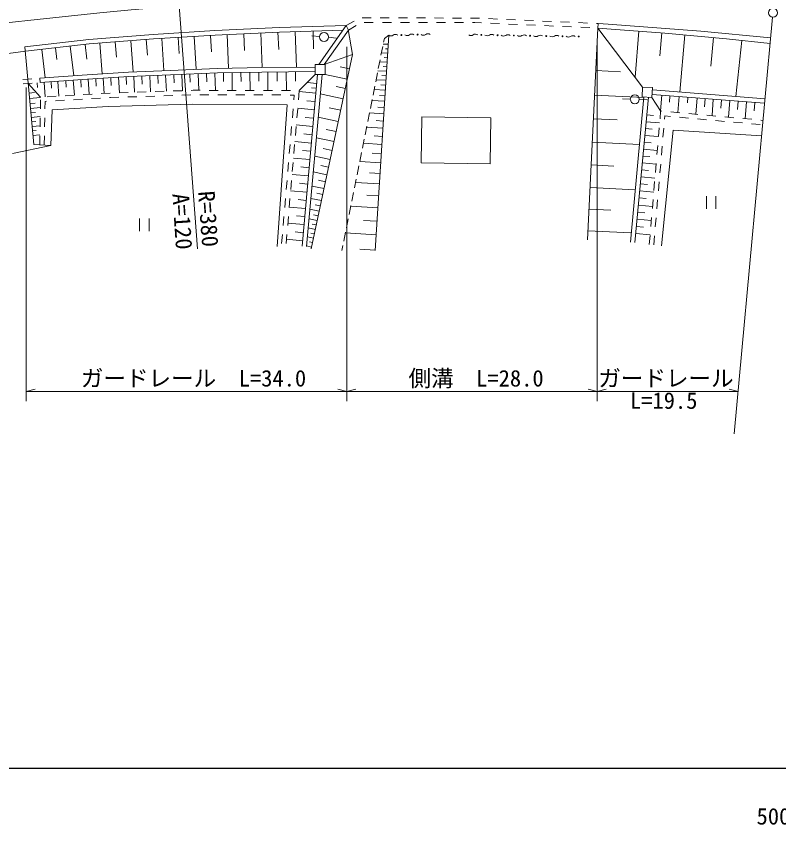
# Model space of a CAD drawing. Units: millimetres, scale not verified. Extents: x 40000 to 680000, y 20000 to 380000.
# Drawn here: x 482642 to 567196, y 198715 to 288369 of the extents above; entities that cross this region are included whole.
import ezdxf
from ezdxf.enums import TextEntityAlignment as Align

# ---------------------------------------------------------------- set-up
doc = ezdxf.new("R2010")
doc.units = ezdxf.units.MM
doc.header["$LTSCALE"] = 1000
doc.linetypes.add('LONG_DASHED_DOTTED', pattern=[15.25, 12, -1.5, 0.25, -1.5])
for name, color, linetype, lineweight in [('M-BGD', 7, 'Continuous', 13), ('M-BMK', 7, 'LONG_DASHED_DOTTED', 13), ('M-STR-HTXT', 7, 'Continuous', 13), ('M-TTL-BAND', 7, 'Continuous', 25)]:
    doc.layers.add(name, color=color, linetype=linetype, lineweight=lineweight)
doc.styles.add('ＭＳ ゴシック', font='')
doc.styles.get('ＭＳ ゴシック').set_extended_font_data('MS Gothic')

msp = doc.modelspace()

# ---------------------------------------------------------------- linework, layer by layer
at = {"layer": 'M-BGD'}
for p, q in [((519224, 287328), (520104, 287803)), ((521011, 288173), (522011, 288172)), ((523011, 288171), (524011, 288170)), ((525011, 288170), (526011, 288169)), ((527011, 288168), (528011, 288168)), ((529011, 288167), (530011, 288166)), ((531011, 288166), (532011, 288165)), ((533011, 288164), (533500, 288164)), ((533500, 288164), (534010, 288141)), ((535009, 288097), (536008, 288052)), ((537007, 288008), (538006, 287964)), ((539005, 287919), (540004, 287875)), ((541003, 287830), (542002, 287786)), ((516189, 283017), (519224, 287328)), ((519474, 286815), (520333, 287327)), ((521238, 287672), (522238, 287672)), ((523238, 287671), (524238, 287670)), ((525238, 287670), (526238, 287669)), ((527238, 287668), (528238, 287668)), ((529238, 287667), (530238, 287666)), ((531238, 287665), (532238, 287665)), ((533238, 287664), (533488, 287664)), ((533488, 287664), (534238, 287631)), ((535237, 287586), (536236, 287542)), ((537235, 287497), (538234, 287453)), ((539233, 287409), (540232, 287364)), ((541231, 287320), (542230, 287275)), ((543001, 287742), (544000, 287697)), ((543229, 287231), (544228, 287187)), ((544999, 287653), (545998, 287608)), ((545227, 287142), (546226, 287098)), ((545985, 263571), (547136, 287057)), ((546997, 287564), (547166, 287557)), ((547136, 287057), (547166, 287557)), ((552091, 280504), (547136, 287057)), ((548292, 287473), (547166, 287557)), ((500589, 286013), (500701, 284228)), ((502375, 286124), (502601, 282481)), ((504196, 286238), (504310, 284416)), ((506019, 286330), (506193, 282600)), ((507884, 286417), (507971, 284552)), ((509749, 286504), (509928, 282668)), ((511668, 286594), (511757, 284675)), ((513587, 286655), (513708, 282702)), ((516277, 286114), (515415, 286193)), ((515564, 286716), (515624, 284739)), ((516801, 283017), (519474, 286815)), ((518134, 285944), (517272, 286023)), ((522439, 262374), (523946, 286246)), ((523946, 286246), (523460, 285902)), ((551659, 286708), (551264, 281597)), ((554214, 286510), (554017, 283955)), ((556767, 286287), (556203, 279951)), ((559935, 286005), (559653, 282837)), ((490285, 285245), (490475, 283604)), ((491931, 285389), (492192, 281981)), ((493635, 285520), (493765, 283815)), ((495339, 285650), (495604, 282186)), ((497071, 285783), (497204, 284051)), ((498804, 285902), (499027, 282332)), ((523883, 285248), (523336, 285282)), ((523460, 285902), (523381, 285505)), ((563099, 285686), (562412, 279471)), ((483677, 284479), (477886, 283701)), ((485476, 284688), (485841, 281540)), ((486990, 284863), (487141, 283553)), ((488643, 285055), (489024, 281772)), ((523283, 285015), (523086, 284034)), ((523820, 284250), (523138, 284293)), ((523851, 284749), (523578, 284766)), ((519936, 284108), (516801, 283017)), ((522988, 283544), (522792, 282563)), ((523788, 283751), (523448, 283772)), ((519597, 282516), (518552, 282738)), ((523757, 283252), (522940, 283303)), ((523725, 282753), (523317, 282778)), ((493137, 281539), (493190, 280699)), ((493977, 281592), (494084, 279879)), ((494833, 281646), (494887, 280790)), ((495690, 281689), (495765, 279935)), ((496567, 281726), (496605, 280849)), ((497444, 281764), (497520, 279993)), ((498330, 281802), (498368, 280916)), ((499215, 281840), (499292, 280051)), ((500110, 281877), (500146, 280983)), ((501004, 281914), (501078, 280110)), ((501906, 281951), (501943, 281049)), ((502808, 281989), (502884, 280148)), ((503728, 282027), (503766, 281106)), ((504649, 282065), (504728, 280145)), ((505609, 282089), (505626, 281129)), ((506570, 282107), (506605, 280141)), ((507553, 282125), (507571, 281142)), ((508536, 282143), (508572, 280137)), ((509539, 282161), (509557, 281158)), ((510542, 282173), (510560, 280133)), ((511562, 282183), (511571, 281162)), ((512582, 282192), (512601, 280129)), ((513613, 282201), (513623, 281170)), ((515808, 281897), (514024, 280126)), ((514334, 262871), (516053, 281897)), ((514832, 262826), (516556, 281897)), ((519355, 281377), (516912, 281897)), ((522694, 282073), (522498, 281093)), ((523694, 282254), (522742, 282314)), ((523662, 281755), (523187, 281785)), ((546905, 282341), (549634, 282208)), ((483366, 281351), (484363, 281428)), ((483404, 280853), (484401, 280930)), ((485350, 279395), (483985, 280898)), ((484980, 280976), (485018, 280462)), ((485279, 281499), (485315, 281001)), ((485745, 281032), (485862, 279425)), ((486507, 281088), (486560, 280369)), ((487268, 281143), (487386, 279514)), ((488144, 281207), (488195, 280509)), ((488971, 281267), (489092, 279614)), ((489798, 281327), (489858, 280500)), ((490625, 281381), (490730, 279709)), ((491461, 281434), (491514, 280598)), ((492297, 281486), (492403, 279807)), ((515963, 280901), (514902, 280997)), ((523631, 281256), (522544, 281324)), ((523597, 280712), (523053, 280747)), ((483764, 245679), (483764, 280476)), ((484080, 279842), (484687, 279897)), ((490055, 279670), (491053, 279728)), ((492052, 279786), (493050, 279845)), ((494049, 279878), (495049, 279911)), ((496048, 279944), (497048, 279977)), ((498047, 280010), (499047, 280043)), ((500046, 280076), (501045, 280109)), ((502045, 280142), (502273, 280149)), ((502273, 280149), (503045, 280148)), ((504045, 280146), (505045, 280144)), ((506045, 280142), (507045, 280140)), ((508045, 280138), (509045, 280136)), ((510045, 280134), (511045, 280132)), ((512045, 280130), (513045, 280128)), ((514022, 280105), (513937, 279109)), ((515868, 279840), (514014, 280007)), ((515916, 280370), (515385, 280418)), ((518895, 279217), (516362, 279757)), ((519136, 280352), (518132, 280566)), ((522400, 280602), (522204, 279622)), ((523562, 280169), (522329, 280247)), ((553174, 280185), (565667, 279219)), ((484134, 279235), (485349, 279344)), ((485327, 278108), (485345, 279108)), ((485827, 278099), (485842, 278923)), ((485842, 278923), (486018, 278933)), ((486062, 279437), (487060, 279495)), ((487016, 278991), (488014, 279050)), ((488058, 279553), (489057, 279611)), ((489013, 279108), (490011, 279166)), ((491009, 279225), (492007, 279283)), ((493006, 279341), (493092, 279346)), ((493092, 279346), (494005, 279376)), ((495005, 279409), (496004, 279442)), ((497004, 279475), (498003, 279508)), ((499002, 279541), (500002, 279574)), ((501001, 279607), (502001, 279640)), ((503001, 279648), (504001, 279646)), ((505001, 279644), (506001, 279642)), ((507001, 279640), (508001, 279638)), ((509001, 279636), (510001, 279634)), ((511001, 279632), (512001, 279630)), ((513001, 279628), (513480, 279627)), ((513480, 279627), (513435, 279108)), ((515784, 278913), (514857, 278996)), ((522106, 279131), (521910, 278151)), ((523484, 278936), (522084, 279024)), ((523523, 279553), (522907, 279591)), ((546772, 279613), (552228, 279346)), ((550730, 279186), (549866, 279223)), ((550741, 263308), (552234, 279413)), ((551239, 263262), (552734, 279389)), ((552594, 279105), (551729, 279143)), ((553134, 279369), (554095, 277865)), ((553149, 279686), (565621, 278721)), ((554229, 279602), (554095, 277865)), ((555119, 279533), (555063, 278817)), ((556131, 279455), (555994, 277689)), ((557123, 279378), (557077, 278777)), ((558134, 279300), (557995, 277504)), ((559032, 279231), (558963, 278333)), ((559930, 279161), (559789, 277339)), ((560841, 279091), (560771, 278180)), ((561753, 279020), (561610, 277170)), ((562678, 278949), (562606, 278024)), ((563602, 278877), (563457, 277000)), ((484183, 278686), (484732, 278736)), ((484233, 278138), (485330, 278236)), ((513350, 278112), (513265, 277115)), ((513852, 278113), (513767, 277116)), ((515700, 277986), (513855, 278153)), ((518625, 277951), (517359, 278220)), ((523440, 278236), (522740, 278280)), ((564541, 278805), (564469, 277866)), ((484277, 277640), (484772, 277684)), ((484322, 277142), (485312, 277231)), ((485292, 276108), (485310, 277108)), ((485792, 276099), (485809, 277099)), ((515617, 277064), (514694, 277147)), ((518356, 276684), (516127, 277159)), ((521812, 277661), (521616, 276680)), ((523396, 277536), (521807, 277636)), ((552551, 277415), (553301, 277346)), ((554022, 277003), (554095, 277865)), ((554095, 277865), (554230, 277852)), ((554520, 276961), (554551, 277321)), ((554551, 277321), (555187, 277262)), ((555226, 277760), (556222, 277668)), ((556183, 277170), (557178, 277078)), ((557217, 277576), (558213, 277484)), ((559209, 277392), (560205, 277300)), ((561200, 277208), (562196, 277116)), ((484367, 276644), (484808, 276684)), ((484411, 276146), (485294, 276225)), ((515533, 276141), (513697, 276307)), ((521518, 276190), (521321, 275209)), ((523346, 276741), (522551, 276791)), ((546643, 276999), (549258, 276870)), ((552482, 276666), (553981, 276527)), ((558174, 276986), (559170, 276894)), ((560166, 276802), (561162, 276710)), ((562157, 276618), (563153, 276526)), ((563192, 277024), (564188, 276932)), ((564149, 276434), (565145, 276342)), ((565183, 276840), (565445, 276816)), ((484456, 275648), (484844, 275683)), ((513180, 276119), (513094, 275123)), ((513681, 276120), (513596, 275124)), ((515450, 275223), (514532, 275306)), ((518118, 275570), (517004, 275807)), ((523296, 275947), (521492, 276061)), ((552412, 275910), (553167, 275840)), ((553852, 275011), (553937, 276007)), ((554350, 274968), (554435, 275965)), ((484501, 275150), (485276, 275220)), ((485256, 274109), (485274, 275109)), ((485756, 274100), (485774, 275100)), ((515367, 274305), (513540, 274470)), ((517881, 274456), (515921, 274874)), ((521223, 274719), (521027, 273738)), ((523239, 275045), (522337, 275102)), ((546515, 274384), (551744, 274128)), ((552271, 274394), (553032, 274324)), ((552342, 275155), (553852, 275015)), ((486467, 274026), (482243, 273158)), ((513009, 274126), (512924, 273130)), ((513511, 274127), (513426, 273131)), ((515285, 273392), (514371, 273474)), ((517673, 273476), (516692, 273685)), ((523182, 274143), (521134, 274272)), ((552201, 273633), (553723, 273492)), ((553682, 273018), (553767, 274014)), ((554180, 272975), (554265, 273972)), ((515202, 272478), (513384, 272643)), ((517464, 272496), (515739, 272863)), ((520929, 273248), (520733, 272267)), ((523117, 273119), (522093, 273183)), ((552130, 272866), (552896, 272795)), ((512839, 272134), (512754, 271137)), ((513341, 272135), (513255, 271138)), ((517280, 271633), (516418, 271817)), ((520635, 271777), (520439, 270796)), ((523053, 272095), (520728, 272242)), ((546392, 271878), (548898, 271755)), ((552059, 272100), (553592, 271958)), ((553513, 271025), (553597, 272021)), ((554011, 270983), (554096, 271979)), ((515038, 270660), (513229, 270824)), ((515120, 271569), (514211, 271651)), ((517097, 270771), (515579, 271094)), ((522979, 270932), (521817, 271006)), ((551987, 271327), (552759, 271256)), ((512668, 270141), (512583, 269144)), ((513170, 270142), (513085, 269145)), ((516935, 270012), (516176, 270174)), ((520341, 270306), (520145, 269326)), ((522906, 269770), (520267, 269937)), ((551915, 270555), (553460, 270412)), ((553343, 269032), (553428, 270029)), ((553841, 268990), (553926, 269986)), ((514874, 268851), (513074, 269014)), ((514956, 269755), (514052, 269837)), ((516774, 269254), (515439, 269538)), ((546270, 269373), (551281, 269127)), ((551771, 268998), (553328, 268854)), ((551843, 269776), (552621, 269704)), ((512498, 268148), (512413, 267152)), ((513000, 268149), (512915, 267153)), ((516489, 267919), (515315, 268169)), ((516631, 268586), (515964, 268728)), ((520047, 268835), (519851, 267855)), ((522822, 268451), (521503, 268534)), ((551698, 268214), (552483, 268141)), ((559161, 268398), (559161, 266998)), ((560211, 268398), (560211, 266998)), ((514712, 267050), (512920, 267212)), ((514793, 267950), (513893, 268032)), ((516364, 267332), (515777, 267457)), ((519752, 267364), (519556, 266384)), ((522739, 267131), (519744, 267321)), ((551626, 267430), (553194, 267284)), ((553173, 267039), (553258, 268036)), ((553671, 266997), (553756, 267993)), ((516239, 266744), (515206, 266964)), ((516129, 266228), (515613, 266338)), ((546152, 266971), (548553, 266854)), ((551552, 266640), (552342, 266567)), ((496320, 265929), (496320, 264529)), ((497370, 265929), (497370, 264529)), ((512328, 266155), (512242, 265159)), ((512829, 266156), (512744, 265160)), ((514550, 265258), (512766, 265419)), ((514631, 266154), (513735, 266235)), ((516019, 265711), (515110, 265905)), ((519458, 265894), (519262, 264913)), ((522645, 265634), (521147, 265728)), ((551479, 265850), (553059, 265703)), ((553003, 265047), (553088, 266043)), ((553502, 265004), (553586, 266001)), ((515811, 264733), (515020, 264901)), ((515915, 265222), (515461, 265319)), ((546034, 264570), (550837, 264335)), ((551405, 265054), (552201, 264980)), ((512157, 264163), (512072, 263166)), ((512659, 264164), (512574, 263167)), ((514389, 263475), (512614, 263635)), ((514469, 264366), (513578, 264447)), ((515603, 263755), (514929, 263898)), ((515707, 264244), (515311, 264328)), ((519164, 264423), (518968, 263442)), ((522550, 264136), (519150, 264351)), ((551332, 264258), (552924, 264110)), ((552834, 263054), (552918, 264050)), ((553332, 263011), (553417, 264008)), ((515395, 262777), (514838, 262895)), ((515499, 263266), (515162, 263338)), ((518870, 262952), (518757, 262386)), ((522443, 262436), (520742, 262543))]:
    msp.add_line(p, q, dxfattribs=at)
for points in [[(483619, 284976), (490695, 285796), (497832, 286343), (504665, 286768), (511832, 287102), (519224, 287328)], [(515354, 262587), (519936, 284108), (519462, 286888), (519224, 287328)], [(547136, 287057), (554543, 286485), (561407, 285874), (566231, 285340)], [(548292, 287473), (558543, 286716), (566288, 285965)], [(483677, 284479), (490743, 285298), (497866, 285844), (504692, 286268), (511851, 286602), (518864, 286817)], [(486467, 274026), (484590, 274154), (483619, 284976)], [(485279, 281499), (489969, 281841), (495108, 282164), (499727, 282362), (504956, 282578), (509880, 282667), (515808, 282721)], [(485315, 281001), (490003, 281342), (495135, 281665), (499748, 281862), (504971, 282078), (509887, 282168), (515808, 282221)], [(511585, 262833), (512690, 278546), (502136, 278628), (492824, 278369), (486625, 277974), (486467, 274026)], [(565286, 275087), (555497, 275739), (554184, 262909)]]:
    msp.add_lwpolyline(points, dxfattribs=at)
for points in [[(515808, 281897), (516912, 281897), (516912, 283017), (515808, 283017)], [(552037, 279423), (553134, 279369), (553187, 280450), (552091, 280504)]]:
    msp.add_lwpolyline(points, close=True, dxfattribs=at)
at = {"layer": 'M-BGD', "lineweight": 18}
msp.add_lwpolyline([(527544, 272099), (535197, 272007), (535257, 277108), (527604, 277199)], close=True, dxfattribs=at)
at = {"layer": 'M-BGD'}
for centre, radius in [((516774, 286068), 500), ((525346, 286279), 50), ((527145, 286321), 50), ((534214, 286284), 50), ((536013, 286255), 50), ((537813, 286227), 50), ((539613, 286198), 50), ((541413, 286169), 50), ((543213, 286141), 50), ((545012, 286112), 50), ((551230, 279164), 500)]:
    msp.add_circle(centre, radius, dxfattribs=at)
for centre, start, end in [((524188, 286602), 235.86652, 306.8452), ((524704, 285913), 55.86652, 126.8452), ((525987, 286645), 235.86652, 306.8452), ((526504, 285955), 55.86652, 126.8452), ((527787, 286687), 235.86652, 306.8452), ((528303, 285998), 55.86652, 126.8452), ((533069, 286653), 233.59713, 304.57582), ((533558, 285944), 53.59713, 124.57582), ((534869, 286624), 233.59713, 304.57582), ((535358, 285915), 53.59713, 124.57582), ((536669, 286596), 233.59713, 304.57582), ((537158, 285886), 53.59713, 124.57582), ((538469, 286567), 233.59713, 304.57582), ((538957, 285858), 53.59713, 124.57582), ((540268, 286538), 233.59713, 304.57582), ((540757, 285829), 53.59713, 124.57582), ((542068, 286510), 233.59713, 304.57582), ((542557, 285800), 53.59713, 124.57582), ((543868, 286481), 233.59713, 304.57582), ((544357, 285772), 53.59713, 124.57582)]:
    msp.add_arc(centre, 431, start, end, dxfattribs=at)
at = {"layer": 'M-BMK'}
msp.add_lwpolyline([(467669, 285953), (471129, 286385), (474590, 286811), (478052, 287226), (481516, 287630), (484982, 288018), (488449, 288387), (491919, 288736), (495391, 289060), (498865, 289357), (500962, 289521)], dxfattribs=at)
at = {"layer": 'M-BMK', "linetype": 'Continuous'}
msp.add_circle((566545, 288743), 500, dxfattribs=at)
at = {"layer": 'M-STR-HTXT'}
for p, q in [((500726, 289503), (502728, 262574)), ((566499, 288245), (562242, 242075)), ((547068, 245679), (547068, 285657)), ((519288, 245679), (519288, 284961)), ((483764, 246760), (484764, 247010)), ((483764, 246760), (519288, 246760)), ((519288, 246760), (518288, 247010)), ((519288, 246760), (520288, 247010)), ((519288, 246760), (547068, 246760)), ((547068, 246760), (546068, 247010)), ((547068, 246760), (548068, 247010)), ((547068, 246760), (562674, 246760)), ((562674, 246760), (561674, 247010))]:
    msp.add_line(p, q, dxfattribs=at)
at = {"layer": 'M-TTL-BAND'}
msp.add_line((40000, 205000), (579000, 205000), dxfattribs=at)

# ---------------------------------------------------------------- texts
at = {"layer": 'M-STR-HTXT', "style": 'ＭＳ ゴシック'}
for s, rotation, p in [('A=120', 273.743, (499411, 268624)), ('R=380', 274.252, (502258, 268896))]:
    msp.add_text(s, height=1833, rotation=rotation, dxfattribs=at).set_placement(p, align=Align.BOTTOM_LEFT)
for s, p in [('ガードレール\u3000L=34.0', (502302, 246760)), ('ガードレール', (554682, 246760)), ('L=19.5', (554434, 244287))]:
    msp.add_text(s, height=1833, dxfattribs=at).set_placement(p, align=Align.BOTTOM_CENTER)
msp.add_text('側溝\u3000L=28.0', height=1833, dxfattribs=at).set_placement((526139, 246760), align=Align.BOTTOM_LEFT)
at = {"layer": 'M-TTL-BAND', "style": 'ＭＳ ゴシック'}
msp.add_text('500.0', height=1833, dxfattribs=at).set_placement((567844, 198195), align=Align.BOTTOM_CENTER)

doc.saveas('drawing.dxf')
